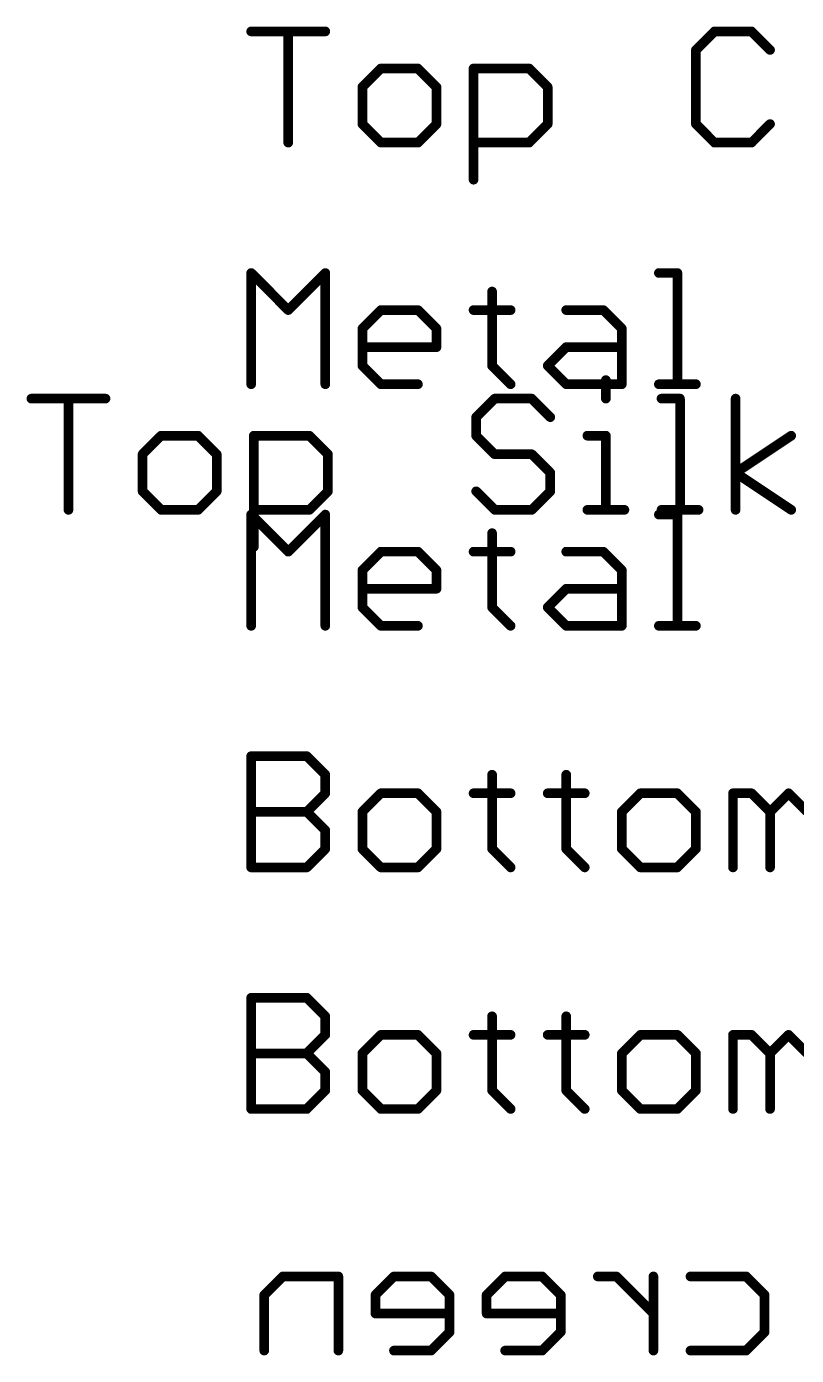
# Model space of a CAD drawing. Extents: x -1.41 to 8.41, y -3.01 to 3.01.
# Drawn here: x 0.509 to 0.828, y -0.8 to -0.25 of the extents above; entities that cross this region are included whole.
import ezdxf

# ---------------------------------------------------------------- set-up
doc = ezdxf.new("R2010")
doc.units = 0
for name, color, linetype in [('1', 12, 'CONTINUOUS'), ('15', 6, 'CONTINUOUS'), ('16', 5, 'CONTINUOUS'), ('2', 4, 'CONTINUOUS'), ('25', 53, 'CONTINUOUS'), ('26', 53, 'CONTINUOUS'), ('30', 253, 'CONTINUOUS')]:
    doc.layers.add(name, color=color, linetype=linetype)

msp = doc.modelspace()

# ---------------------------------------------------------------- linework, layer by layer
at = {"layer": '1', "const_width": 0.004}
for points in [[(0.602, -0.251961), (0.632693, -0.251961)], [(0.617346, -0.298), (0.617346, -0.251961)], [(0.79383, -0.251961), (0.786157, -0.259634)], [(0.809177, -0.251961), (0.79383, -0.251961)], [(0.81685, -0.259634), (0.809177, -0.251961)], [(0.786157, -0.259634), (0.786157, -0.290327)], [(0.655712, -0.267307), (0.648039, -0.27498)], [(0.671059, -0.267307), (0.655712, -0.267307)], [(0.678732, -0.27498), (0.671059, -0.267307)], [(0.694078, -0.313346), (0.694078, -0.267307)], [(0.694078, -0.267307), (0.717098, -0.267307)], [(0.717098, -0.267307), (0.724771, -0.27498)], [(0.648039, -0.27498), (0.648039, -0.290327)], [(0.678732, -0.290327), (0.678732, -0.27498)], [(0.724771, -0.27498), (0.724771, -0.290327)], [(0.648039, -0.290327), (0.655712, -0.298)], [(0.671059, -0.298), (0.678732, -0.290327)], [(0.724771, -0.290327), (0.717098, -0.298)], [(0.786157, -0.290327), (0.79383, -0.298)], [(0.809177, -0.298), (0.81685, -0.290327)], [(0.655712, -0.298), (0.671059, -0.298)], [(0.717098, -0.298), (0.694078, -0.298)], [(0.79383, -0.298), (0.809177, -0.298)]]:
    msp.add_lwpolyline(points, dxfattribs=at)
at = {"layer": '1', "const_width": 0.002}
for points in [[(0.602, -0.250961, 1), (0.602, -0.252961)], [(0.618346, -0.251961, 1), (0.616346, -0.251961)], [(0.632693, -0.252961, 1), (0.632693, -0.250961)], [(0.79383, -0.250961, 1), (0.79383, -0.252961)], [(0.794537, -0.252668, 1), (0.793123, -0.251254)], [(0.809884, -0.251254, 1), (0.808469, -0.252668)], [(0.809177, -0.252961, 1), (0.809177, -0.250961)], [(0.787157, -0.259634, 1), (0.785157, -0.259634)], [(0.78545, -0.258927, 1), (0.786864, -0.260341)], [(0.816143, -0.260341, 1), (0.817557, -0.258927)], [(0.655712, -0.266307, 1), (0.655712, -0.268307)], [(0.656419, -0.268014, 1), (0.655005, -0.2666)], [(0.671766, -0.2666, 1), (0.670352, -0.268014)], [(0.671059, -0.268307, 1), (0.671059, -0.266307)], [(0.695078, -0.267307, 1), (0.693078, -0.267307)], [(0.694078, -0.266307, 1), (0.694078, -0.268307)], [(0.717805, -0.2666, 1), (0.716391, -0.268014)], [(0.717098, -0.268307, 1), (0.717098, -0.266307)], [(0.649039, -0.27498, 1), (0.647039, -0.27498)], [(0.647332, -0.274273, 1), (0.648746, -0.275688)], [(0.679732, -0.27498, 1), (0.677732, -0.27498)], [(0.678025, -0.275688, 1), (0.679439, -0.274273)], [(0.725771, -0.27498, 1), (0.723771, -0.27498)], [(0.724064, -0.275688, 1), (0.725478, -0.274273)], [(0.648746, -0.28962, 1), (0.647332, -0.291034)], [(0.647039, -0.290327, 1), (0.649039, -0.290327)], [(0.677732, -0.290327, 1), (0.679732, -0.290327)], [(0.679439, -0.291034, 1), (0.678025, -0.28962)], [(0.723771, -0.290327, 1), (0.725771, -0.290327)], [(0.725478, -0.291034, 1), (0.724064, -0.28962)], [(0.786864, -0.28962, 1), (0.78545, -0.291034)], [(0.785157, -0.290327, 1), (0.787157, -0.290327)], [(0.817557, -0.291034, 1), (0.816143, -0.28962)], [(0.616346, -0.298, 1), (0.618346, -0.298)], [(0.655712, -0.297, 1), (0.655712, -0.299)], [(0.655005, -0.298707, 1), (0.656419, -0.297293)], [(0.670352, -0.297293, 1), (0.671766, -0.298707)], [(0.671059, -0.299, 1), (0.671059, -0.297)], [(0.694078, -0.297, 1), (0.694078, -0.299)], [(0.716391, -0.297293, 1), (0.717805, -0.298707)], [(0.717098, -0.299, 1), (0.717098, -0.297)], [(0.79383, -0.297, 1), (0.79383, -0.299)], [(0.793123, -0.298707, 1), (0.794537, -0.297293)], [(0.808469, -0.297293, 1), (0.809884, -0.298707)], [(0.809177, -0.299, 1), (0.809177, -0.297)], [(0.693078, -0.313346, 1), (0.695078, -0.313346)]]:
    msp.add_lwpolyline(points, format="xyb", dxfattribs=at)
at = {"layer": '15', "const_width": 0.004}
for points in [[(0.602, -0.498), (0.602, -0.451961)], [(0.602, -0.451961), (0.617346, -0.467307)], [(0.617346, -0.467307), (0.632693, -0.451961)], [(0.632693, -0.451961), (0.632693, -0.498)], [(0.770811, -0.451961), (0.778484, -0.451961)], [(0.778484, -0.451961), (0.778484, -0.498)], [(0.701752, -0.459634), (0.701752, -0.490327)], [(0.648039, -0.47498), (0.655712, -0.467307)], [(0.655712, -0.467307), (0.671059, -0.467307)], [(0.671059, -0.467307), (0.678732, -0.47498)], [(0.694078, -0.467307), (0.709425, -0.467307)], [(0.732444, -0.467307), (0.747791, -0.467307)], [(0.747791, -0.467307), (0.755464, -0.47498)], [(0.648039, -0.490327), (0.648039, -0.47498)], [(0.678732, -0.47498), (0.678732, -0.482654)], [(0.755464, -0.47498), (0.755464, -0.498)], [(0.678732, -0.482654), (0.648039, -0.482654)], [(0.724771, -0.490327), (0.732444, -0.482654)], [(0.732444, -0.482654), (0.755464, -0.482654)], [(0.655712, -0.498), (0.648039, -0.490327)], [(0.701752, -0.490327), (0.709425, -0.498)], [(0.732444, -0.498), (0.724771, -0.490327)], [(0.671059, -0.498), (0.655712, -0.498)], [(0.755464, -0.498), (0.732444, -0.498)], [(0.770811, -0.498), (0.786157, -0.498)]]:
    msp.add_lwpolyline(points, dxfattribs=at)
at = {"layer": '15', "const_width": 0.002}
for points in [[(0.603, -0.451961, 1), (0.601, -0.451961)], [(0.602707, -0.451254, 1), (0.601293, -0.452668)], [(0.633693, -0.451961, 1), (0.631693, -0.451961)], [(0.6334, -0.452668, 1), (0.631986, -0.451254)], [(0.770811, -0.450961, 1), (0.770811, -0.452961)], [(0.779484, -0.451961, 1), (0.777484, -0.451961)], [(0.778484, -0.452961, 1), (0.778484, -0.450961)], [(0.702752, -0.459634, 1), (0.700752, -0.459634)], [(0.616639, -0.4666, 1), (0.618053, -0.468014)], [(0.616639, -0.468014, 1), (0.618053, -0.4666)], [(0.655712, -0.466307, 1), (0.655712, -0.468307)], [(0.656419, -0.468014, 1), (0.655005, -0.4666)], [(0.671766, -0.4666, 1), (0.670352, -0.468014)], [(0.671059, -0.468307, 1), (0.671059, -0.466307)], [(0.694078, -0.466307, 1), (0.694078, -0.468307)], [(0.709425, -0.468307, 1), (0.709425, -0.466307)], [(0.732444, -0.466307, 1), (0.732444, -0.468307)], [(0.748498, -0.4666, 1), (0.747084, -0.468014)], [(0.747791, -0.468307, 1), (0.747791, -0.466307)], [(0.649039, -0.47498, 1), (0.647039, -0.47498)], [(0.679732, -0.47498, 1), (0.677732, -0.47498)], [(0.756464, -0.47498, 1), (0.754464, -0.47498)], [(0.647332, -0.474273, 1), (0.648746, -0.475688)], [(0.678025, -0.475688, 1), (0.679439, -0.474273)], [(0.754757, -0.475688, 1), (0.756171, -0.474273)], [(0.648039, -0.481654, 1), (0.648039, -0.483654)], [(0.677732, -0.482654, 1), (0.679732, -0.482654)], [(0.678732, -0.483654, 1), (0.678732, -0.481654)], [(0.732444, -0.481654, 1), (0.732444, -0.483654)], [(0.733152, -0.483361, 1), (0.731737, -0.481947)], [(0.755464, -0.483654, 1), (0.755464, -0.481654)], [(0.648746, -0.48962, 1), (0.647332, -0.491034)], [(0.647039, -0.490327, 1), (0.649039, -0.490327)], [(0.702459, -0.48962, 1), (0.701044, -0.491034)], [(0.700752, -0.490327, 1), (0.702752, -0.490327)], [(0.725478, -0.48962, 1), (0.724064, -0.491034)], [(0.724064, -0.48962, 1), (0.725478, -0.491034)], [(0.601, -0.498, 1), (0.603, -0.498)], [(0.631693, -0.498, 1), (0.633693, -0.498)], [(0.655712, -0.497, 1), (0.655712, -0.499)], [(0.655005, -0.498707, 1), (0.656419, -0.497293)], [(0.671059, -0.499, 1), (0.671059, -0.497)], [(0.708718, -0.498707, 1), (0.710132, -0.497293)], [(0.732444, -0.497, 1), (0.732444, -0.499)], [(0.731737, -0.498707, 1), (0.733151, -0.497293)], [(0.754464, -0.498, 1), (0.756464, -0.498)], [(0.755464, -0.499, 1), (0.755464, -0.497)], [(0.770811, -0.497, 1), (0.770811, -0.499)], [(0.777484, -0.498, 1), (0.779484, -0.498)], [(0.786157, -0.499, 1), (0.786157, -0.497)]]:
    msp.add_lwpolyline(points, format="xyb", dxfattribs=at)
at = {"layer": '16', "const_width": 0.004}
for points in [[(0.602, -0.598), (0.602, -0.551961)], [(0.602, -0.551961), (0.62502, -0.551961)], [(0.62502, -0.551961), (0.632693, -0.559634)], [(0.632693, -0.559634), (0.632693, -0.567307)], [(0.701752, -0.559634), (0.701752, -0.590327)], [(0.732444, -0.559634), (0.732444, -0.590327)], [(0.632693, -0.567307), (0.62502, -0.57498)], [(0.655712, -0.567307), (0.648039, -0.57498)], [(0.671059, -0.567307), (0.655712, -0.567307)], [(0.678732, -0.57498), (0.671059, -0.567307)], [(0.694078, -0.567307), (0.709425, -0.567307)], [(0.724771, -0.567307), (0.740118, -0.567307)], [(0.763137, -0.567307), (0.755464, -0.57498)], [(0.778484, -0.567307), (0.763137, -0.567307)], [(0.786157, -0.57498), (0.778484, -0.567307)], [(0.801503, -0.598), (0.801503, -0.567307)], [(0.801503, -0.567307), (0.809176, -0.567307)], [(0.809176, -0.567307), (0.81685, -0.57498)], [(0.81685, -0.57498), (0.824523, -0.567307)], [(0.824523, -0.567307), (0.832196, -0.57498)], [(0.602, -0.57498), (0.62502, -0.57498)], [(0.62502, -0.57498), (0.632693, -0.582654)], [(0.648039, -0.57498), (0.648039, -0.590327)], [(0.678732, -0.590327), (0.678732, -0.57498)], [(0.755464, -0.57498), (0.755464, -0.590327)], [(0.786157, -0.590327), (0.786157, -0.57498)], [(0.81685, -0.57498), (0.81685, -0.598)], [(0.632693, -0.582654), (0.632693, -0.590327)], [(0.632693, -0.590327), (0.62502, -0.598)], [(0.648039, -0.590327), (0.655712, -0.598)], [(0.671059, -0.598), (0.678732, -0.590327)], [(0.701752, -0.590327), (0.709425, -0.598)], [(0.732444, -0.590327), (0.740118, -0.598)], [(0.755464, -0.590327), (0.763137, -0.598)], [(0.778484, -0.598), (0.786157, -0.590327)], [(0.62502, -0.598), (0.602, -0.598)], [(0.655712, -0.598), (0.671059, -0.598)], [(0.763137, -0.598), (0.778484, -0.598)]]:
    msp.add_lwpolyline(points, dxfattribs=at)
at = {"layer": '16', "const_width": 0.002}
for points in [[(0.603, -0.551961, 1), (0.601, -0.551961)], [(0.602, -0.550961, 1), (0.602, -0.552961)], [(0.625727, -0.551254, 1), (0.624312, -0.552668)], [(0.62502, -0.552961, 1), (0.62502, -0.550961)], [(0.633693, -0.559634, 1), (0.631693, -0.559634)], [(0.631986, -0.560341, 1), (0.6334, -0.558927)], [(0.702752, -0.559634, 1), (0.700752, -0.559634)], [(0.733444, -0.559634, 1), (0.731444, -0.559634)], [(0.631693, -0.567307, 1), (0.633693, -0.567307)], [(0.6334, -0.568014, 1), (0.631986, -0.5666)], [(0.655712, -0.566307, 1), (0.655712, -0.568307)], [(0.656419, -0.568014, 1), (0.655005, -0.5666)], [(0.671766, -0.5666, 1), (0.670352, -0.568014)], [(0.671059, -0.568307, 1), (0.671059, -0.566307)], [(0.694078, -0.566307, 1), (0.694078, -0.568307)], [(0.709425, -0.568307, 1), (0.709425, -0.566307)], [(0.724771, -0.566307, 1), (0.724771, -0.568307)], [(0.740118, -0.568307, 1), (0.740118, -0.566307)], [(0.763137, -0.566307, 1), (0.763137, -0.568307)], [(0.763844, -0.568014, 1), (0.76243, -0.5666)], [(0.779191, -0.5666, 1), (0.777777, -0.568014)], [(0.778484, -0.568307, 1), (0.778484, -0.566307)], [(0.802503, -0.567307, 1), (0.800503, -0.567307)], [(0.801503, -0.566307, 1), (0.801503, -0.568307)], [(0.809884, -0.5666, 1), (0.808469, -0.568014)], [(0.809176, -0.568307, 1), (0.809176, -0.566307)], [(0.82523, -0.5666, 1), (0.823816, -0.568014)], [(0.82523, -0.568014, 1), (0.823816, -0.5666)], [(0.602, -0.57398, 1), (0.602, -0.57598)], [(0.625727, -0.574273, 1), (0.624312, -0.575688)], [(0.624312, -0.574273, 1), (0.625727, -0.575688)], [(0.62502, -0.57598, 1), (0.62502, -0.57398)], [(0.649039, -0.57498, 1), (0.647039, -0.57498)], [(0.647332, -0.574273, 1), (0.648746, -0.575688)], [(0.679732, -0.57498, 1), (0.677732, -0.57498)], [(0.678025, -0.575688, 1), (0.679439, -0.574273)], [(0.756464, -0.57498, 1), (0.754464, -0.57498)], [(0.754757, -0.574273, 1), (0.756171, -0.575688)], [(0.787157, -0.57498, 1), (0.785157, -0.57498)], [(0.78545, -0.575688, 1), (0.786864, -0.574273)], [(0.81785, -0.57498, 1), (0.81585, -0.57498)], [(0.816143, -0.574273, 1), (0.817557, -0.575688)], [(0.816143, -0.575688, 1), (0.817557, -0.574273)], [(0.633693, -0.582654, 1), (0.631693, -0.582654)], [(0.631986, -0.583361, 1), (0.6334, -0.581947)], [(0.6334, -0.591034, 1), (0.631986, -0.58962)], [(0.648746, -0.58962, 1), (0.647332, -0.591034)], [(0.679439, -0.591034, 1), (0.678025, -0.58962)], [(0.702459, -0.58962, 1), (0.701044, -0.591034)], [(0.733151, -0.58962, 1), (0.731737, -0.591034)], [(0.756171, -0.58962, 1), (0.754757, -0.591034)], [(0.786864, -0.591034, 1), (0.78545, -0.58962)], [(0.631693, -0.590327, 1), (0.633693, -0.590327)], [(0.647039, -0.590327, 1), (0.649039, -0.590327)], [(0.677732, -0.590327, 1), (0.679732, -0.590327)], [(0.700752, -0.590327, 1), (0.702752, -0.590327)], [(0.731444, -0.590327, 1), (0.733444, -0.590327)], [(0.754464, -0.590327, 1), (0.756464, -0.590327)], [(0.785157, -0.590327, 1), (0.787157, -0.590327)], [(0.602, -0.597, 1), (0.602, -0.599)], [(0.601, -0.598, 1), (0.603, -0.598)], [(0.624312, -0.597293, 1), (0.625727, -0.598707)], [(0.62502, -0.599, 1), (0.62502, -0.597)], [(0.655712, -0.597, 1), (0.655712, -0.599)], [(0.655005, -0.598707, 1), (0.656419, -0.597293)], [(0.670352, -0.597293, 1), (0.671766, -0.598707)], [(0.671059, -0.599, 1), (0.671059, -0.597)], [(0.708718, -0.598707, 1), (0.710132, -0.597293)], [(0.739411, -0.598707, 1), (0.740825, -0.597293)], [(0.763137, -0.597, 1), (0.763137, -0.599)], [(0.76243, -0.598707, 1), (0.763844, -0.597293)], [(0.777777, -0.597293, 1), (0.779191, -0.598707)], [(0.778484, -0.599, 1), (0.778484, -0.597)], [(0.800503, -0.598, 1), (0.802503, -0.598)], [(0.81585, -0.598, 1), (0.81785, -0.598)]]:
    msp.add_lwpolyline(points, format="xyb", dxfattribs=at)
at = {"layer": '2', "const_width": 0.004}
for points in [[(0.602, -0.398), (0.602, -0.351961)], [(0.602, -0.351961), (0.617346, -0.367307)], [(0.617346, -0.367307), (0.632693, -0.351961)], [(0.632693, -0.351961), (0.632693, -0.398)], [(0.770811, -0.351961), (0.778484, -0.351961)], [(0.778484, -0.351961), (0.778484, -0.398)], [(0.701752, -0.359634), (0.701752, -0.390327)], [(0.648039, -0.37498), (0.655712, -0.367307)], [(0.655712, -0.367307), (0.671059, -0.367307)], [(0.671059, -0.367307), (0.678732, -0.37498)], [(0.694078, -0.367307), (0.709425, -0.367307)], [(0.732444, -0.367307), (0.747791, -0.367307)], [(0.747791, -0.367307), (0.755464, -0.37498)], [(0.648039, -0.390327), (0.648039, -0.37498)], [(0.678732, -0.37498), (0.678732, -0.382654)], [(0.755464, -0.37498), (0.755464, -0.398)], [(0.678732, -0.382654), (0.648039, -0.382654)], [(0.724771, -0.390327), (0.732444, -0.382654)], [(0.732444, -0.382654), (0.755464, -0.382654)], [(0.655712, -0.398), (0.648039, -0.390327)], [(0.701752, -0.390327), (0.709425, -0.398)], [(0.732444, -0.398), (0.724771, -0.390327)], [(0.671059, -0.398), (0.655712, -0.398)], [(0.755464, -0.398), (0.732444, -0.398)], [(0.770811, -0.398), (0.786157, -0.398)]]:
    msp.add_lwpolyline(points, dxfattribs=at)
at = {"layer": '2', "const_width": 0.002}
for points in [[(0.603, -0.351961, 1), (0.601, -0.351961)], [(0.602707, -0.351254, 1), (0.601293, -0.352668)], [(0.633693, -0.351961, 1), (0.631693, -0.351961)], [(0.6334, -0.352668, 1), (0.631986, -0.351254)], [(0.770811, -0.350961, 1), (0.770811, -0.352961)], [(0.779484, -0.351961, 1), (0.777484, -0.351961)], [(0.778484, -0.352961, 1), (0.778484, -0.350961)], [(0.702752, -0.359634, 1), (0.700752, -0.359634)], [(0.616639, -0.3666, 1), (0.618053, -0.368014)], [(0.616639, -0.368014, 1), (0.618053, -0.3666)], [(0.655712, -0.366307, 1), (0.655712, -0.368307)], [(0.656419, -0.368014, 1), (0.655005, -0.3666)], [(0.671766, -0.3666, 1), (0.670352, -0.368014)], [(0.671059, -0.368307, 1), (0.671059, -0.366307)], [(0.694078, -0.366307, 1), (0.694078, -0.368307)], [(0.709425, -0.368307, 1), (0.709425, -0.366307)], [(0.732444, -0.366307, 1), (0.732444, -0.368307)], [(0.748498, -0.3666, 1), (0.747084, -0.368014)], [(0.747791, -0.368307, 1), (0.747791, -0.366307)], [(0.649039, -0.37498, 1), (0.647039, -0.37498)], [(0.647332, -0.374273, 1), (0.648746, -0.375688)], [(0.679732, -0.37498, 1), (0.677732, -0.37498)], [(0.678025, -0.375688, 1), (0.679439, -0.374273)], [(0.756464, -0.37498, 1), (0.754464, -0.37498)], [(0.754757, -0.375688, 1), (0.756171, -0.374273)], [(0.648039, -0.381654, 1), (0.648039, -0.383654)], [(0.677732, -0.382654, 1), (0.679732, -0.382654)], [(0.678732, -0.383654, 1), (0.678732, -0.381654)], [(0.732444, -0.381654, 1), (0.732444, -0.383654)], [(0.733152, -0.383361, 1), (0.731737, -0.381947)], [(0.755464, -0.383654, 1), (0.755464, -0.381654)], [(0.648746, -0.38962, 1), (0.647332, -0.391034)], [(0.647039, -0.390327, 1), (0.649039, -0.390327)], [(0.702459, -0.38962, 1), (0.701044, -0.391034)], [(0.700752, -0.390327, 1), (0.702752, -0.390327)], [(0.725478, -0.38962, 1), (0.724064, -0.391034)], [(0.724064, -0.38962, 1), (0.725478, -0.391034)], [(0.655712, -0.397, 1), (0.655712, -0.399)], [(0.671059, -0.399, 1), (0.671059, -0.397)], [(0.732444, -0.397, 1), (0.732444, -0.399)], [(0.755464, -0.399, 1), (0.755464, -0.397)], [(0.770811, -0.397, 1), (0.770811, -0.399)], [(0.786157, -0.399, 1), (0.786157, -0.397)], [(0.601, -0.398, 1), (0.603, -0.398)], [(0.631693, -0.398, 1), (0.633693, -0.398)], [(0.655005, -0.398707, 1), (0.656419, -0.397293)], [(0.708718, -0.398707, 1), (0.710132, -0.397293)], [(0.731737, -0.398707, 1), (0.733151, -0.397293)], [(0.754464, -0.398, 1), (0.756464, -0.398)], [(0.777484, -0.398, 1), (0.779484, -0.398)]]:
    msp.add_lwpolyline(points, format="xyb", dxfattribs=at)
at = {"layer": '25', "const_width": 0.004}
for points in [[(0.748869, -0.396288), (0.748869, -0.403961)], [(0.511, -0.403961), (0.541693, -0.403961)], [(0.526346, -0.45), (0.526346, -0.403961)], [(0.70283, -0.403961), (0.695157, -0.411634)], [(0.718177, -0.403961), (0.70283, -0.403961)], [(0.72585, -0.411634), (0.718177, -0.403961)], [(0.771889, -0.403961), (0.779562, -0.403961)], [(0.779562, -0.403961), (0.779562, -0.45)], [(0.802582, -0.45), (0.802582, -0.403961)], [(0.695157, -0.411634), (0.695157, -0.419307)], [(0.564712, -0.419307), (0.557039, -0.42698)], [(0.580059, -0.419307), (0.564712, -0.419307)], [(0.587732, -0.42698), (0.580059, -0.419307)], [(0.603078, -0.465346), (0.603078, -0.419307)], [(0.603078, -0.419307), (0.626098, -0.419307)], [(0.626098, -0.419307), (0.633771, -0.42698)], [(0.695157, -0.419307), (0.70283, -0.42698)], [(0.741196, -0.419307), (0.748869, -0.419307)], [(0.748869, -0.419307), (0.748869, -0.45)], [(0.802582, -0.434654), (0.825601, -0.419307)], [(0.557039, -0.42698), (0.557039, -0.442327)], [(0.587732, -0.442327), (0.587732, -0.42698)], [(0.633771, -0.42698), (0.633771, -0.442327)], [(0.70283, -0.42698), (0.718177, -0.42698)], [(0.718177, -0.42698), (0.72585, -0.434654)], [(0.72585, -0.434654), (0.72585, -0.442327)], [(0.825601, -0.45), (0.802582, -0.434654)], [(0.557039, -0.442327), (0.564712, -0.45)], [(0.580059, -0.45), (0.587732, -0.442327)], [(0.633771, -0.442327), (0.626098, -0.45)], [(0.70283, -0.45), (0.695157, -0.442327)], [(0.72585, -0.442327), (0.718177, -0.45)], [(0.564712, -0.45), (0.580059, -0.45)], [(0.626098, -0.45), (0.603078, -0.45)], [(0.718177, -0.45), (0.70283, -0.45)], [(0.741196, -0.45), (0.756543, -0.45)], [(0.771889, -0.45), (0.787235, -0.45)]]:
    msp.add_lwpolyline(points, dxfattribs=at)
at = {"layer": '25', "const_width": 0.002}
for points in [[(0.749869, -0.396288, 1), (0.747869, -0.396288)], [(0.511, -0.402961, 1), (0.511, -0.404961)], [(0.527346, -0.403961, 1), (0.525346, -0.403961)], [(0.541693, -0.404961, 1), (0.541693, -0.402961)], [(0.70283, -0.402961, 1), (0.70283, -0.404961)], [(0.703537, -0.404668, 1), (0.702123, -0.403254)], [(0.718884, -0.403254, 1), (0.717469, -0.404668)], [(0.718177, -0.404961, 1), (0.718177, -0.402961)], [(0.747869, -0.403961, 1), (0.749869, -0.403961)], [(0.771889, -0.402961, 1), (0.771889, -0.404961)], [(0.780562, -0.403961, 1), (0.778562, -0.403961)], [(0.779562, -0.404961, 1), (0.779562, -0.402961)], [(0.803582, -0.403961, 1), (0.801582, -0.403961)], [(0.696157, -0.411634, 1), (0.694157, -0.411634)], [(0.69445, -0.410927, 1), (0.695864, -0.412341)], [(0.725143, -0.412341, 1), (0.726557, -0.410927)], [(0.564712, -0.418307, 1), (0.564712, -0.420307)], [(0.565419, -0.420014, 1), (0.564005, -0.4186)], [(0.580766, -0.4186, 1), (0.579352, -0.420014)], [(0.580059, -0.420307, 1), (0.580059, -0.418307)], [(0.604078, -0.419307, 1), (0.602078, -0.419307)], [(0.603078, -0.418307, 1), (0.603078, -0.420307)], [(0.626805, -0.4186, 1), (0.625391, -0.420014)], [(0.626098, -0.420307, 1), (0.626098, -0.418307)], [(0.695864, -0.4186, 1), (0.69445, -0.420014)], [(0.741196, -0.418307, 1), (0.741196, -0.420307)], [(0.749869, -0.419307, 1), (0.747869, -0.419307)], [(0.748869, -0.420307, 1), (0.748869, -0.418307)], [(0.826156, -0.420139, 1), (0.825047, -0.418475)], [(0.694157, -0.419307, 1), (0.696157, -0.419307)], [(0.558039, -0.42698, 1), (0.556039, -0.42698)], [(0.556332, -0.426273, 1), (0.557746, -0.427688)], [(0.588732, -0.42698, 1), (0.586732, -0.42698)], [(0.587025, -0.427688, 1), (0.588439, -0.426273)], [(0.634771, -0.42698, 1), (0.632771, -0.42698)], [(0.633064, -0.427688, 1), (0.634478, -0.426273)], [(0.70283, -0.42598, 1), (0.70283, -0.42798)], [(0.702123, -0.427688, 1), (0.703537, -0.426273)], [(0.718884, -0.426273, 1), (0.717469, -0.427688)], [(0.718177, -0.42798, 1), (0.718177, -0.42598)], [(0.72685, -0.434654, 1), (0.72485, -0.434654)], [(0.725143, -0.435361, 1), (0.726557, -0.433947)], [(0.803137, -0.433822, 1), (0.802027, -0.435486)], [(0.802027, -0.433822, 1), (0.803137, -0.435486)], [(0.557746, -0.44162, 1), (0.556332, -0.443034)], [(0.556039, -0.442327, 1), (0.558039, -0.442327)], [(0.586732, -0.442327, 1), (0.588732, -0.442327)], [(0.588439, -0.443034, 1), (0.587025, -0.44162)], [(0.632771, -0.442327, 1), (0.634771, -0.442327)], [(0.634478, -0.443034, 1), (0.633064, -0.44162)], [(0.695864, -0.44162, 1), (0.69445, -0.443034)], [(0.72485, -0.442327, 1), (0.72685, -0.442327)], [(0.726557, -0.443034, 1), (0.725143, -0.44162)], [(0.525346, -0.45, 1), (0.527346, -0.45)], [(0.564712, -0.449, 1), (0.564712, -0.451)], [(0.564005, -0.450707, 1), (0.565419, -0.449293)], [(0.579352, -0.449293, 1), (0.580766, -0.450707)], [(0.580059, -0.451, 1), (0.580059, -0.449)], [(0.603078, -0.449, 1), (0.603078, -0.451)], [(0.625391, -0.449293, 1), (0.626805, -0.450707)], [(0.626098, -0.451, 1), (0.626098, -0.449)], [(0.70283, -0.449, 1), (0.70283, -0.451)], [(0.702123, -0.450707, 1), (0.703537, -0.449293)], [(0.717469, -0.449293, 1), (0.718884, -0.450707)], [(0.718177, -0.451, 1), (0.718177, -0.449)], [(0.741196, -0.449, 1), (0.741196, -0.451)], [(0.747869, -0.45, 1), (0.749869, -0.45)], [(0.756543, -0.451, 1), (0.756543, -0.449)], [(0.771889, -0.449, 1), (0.771889, -0.451)], [(0.778562, -0.45, 1), (0.780562, -0.45)], [(0.787235, -0.451, 1), (0.787235, -0.449)], [(0.801582, -0.45, 1), (0.803582, -0.45)], [(0.825047, -0.450832, 1), (0.826156, -0.449168)], [(0.602078, -0.465346, 1), (0.604078, -0.465346)]]:
    msp.add_lwpolyline(points, format="xyb", dxfattribs=at)
at = {"layer": '26', "const_width": 0.004}
for points in [[(0.615085, -0.767307), (0.607412, -0.77498)], [(0.638104, -0.767307), (0.615085, -0.767307)], [(0.638104, -0.798), (0.638104, -0.767307)], [(0.661124, -0.767307), (0.653451, -0.77498)], [(0.67647, -0.767307), (0.661124, -0.767307)], [(0.684144, -0.77498), (0.67647, -0.767307)], [(0.707163, -0.767307), (0.69949, -0.77498)], [(0.72251, -0.767307), (0.707163, -0.767307)], [(0.730183, -0.77498), (0.72251, -0.767307)], [(0.753203, -0.767307), (0.745529, -0.767307)], [(0.768549, -0.782654), (0.753203, -0.767307)], [(0.768549, -0.798), (0.768549, -0.767307)], [(0.783895, -0.767307), (0.806915, -0.767307)], [(0.806915, -0.767307), (0.814588, -0.77498)], [(0.607412, -0.77498), (0.607412, -0.798)], [(0.653451, -0.77498), (0.653451, -0.782654)], [(0.684144, -0.790327), (0.684144, -0.77498)], [(0.69949, -0.77498), (0.69949, -0.782654)], [(0.730183, -0.790327), (0.730183, -0.77498)], [(0.814588, -0.77498), (0.814588, -0.790327)], [(0.653451, -0.782654), (0.684144, -0.782654)], [(0.69949, -0.782654), (0.730183, -0.782654)], [(0.67647, -0.798), (0.684144, -0.790327)], [(0.72251, -0.798), (0.730183, -0.790327)], [(0.814588, -0.790327), (0.806915, -0.798)], [(0.661124, -0.798), (0.67647, -0.798)], [(0.707163, -0.798), (0.72251, -0.798)], [(0.806915, -0.798), (0.783895, -0.798)]]:
    msp.add_lwpolyline(points, dxfattribs=at)
at = {"layer": '26', "const_width": 0.002}
for points in [[(0.615085, -0.766307, 1), (0.615085, -0.768307)], [(0.615792, -0.768014, 1), (0.614378, -0.7666)], [(0.639104, -0.767307, 1), (0.637104, -0.767307)], [(0.638104, -0.768307, 1), (0.638104, -0.766307)], [(0.661124, -0.766307, 1), (0.661124, -0.768307)], [(0.661831, -0.768014, 1), (0.660417, -0.7666)], [(0.677178, -0.7666, 1), (0.675763, -0.768014)], [(0.67647, -0.768307, 1), (0.67647, -0.766307)], [(0.707163, -0.766307, 1), (0.707163, -0.768307)], [(0.70787, -0.768014, 1), (0.706456, -0.7666)], [(0.723217, -0.7666, 1), (0.721803, -0.768014)], [(0.72251, -0.768307, 1), (0.72251, -0.766307)], [(0.745529, -0.766307, 1), (0.745529, -0.768307)], [(0.75391, -0.7666, 1), (0.752495, -0.768014)], [(0.753203, -0.768307, 1), (0.753203, -0.766307)], [(0.769549, -0.767307, 1), (0.767549, -0.767307)], [(0.783895, -0.766307, 1), (0.783895, -0.768307)], [(0.807622, -0.7666, 1), (0.806208, -0.768014)], [(0.806915, -0.768307, 1), (0.806915, -0.766307)], [(0.606704, -0.774273, 1), (0.608119, -0.775688)], [(0.608412, -0.77498, 1), (0.606412, -0.77498)], [(0.654451, -0.77498, 1), (0.652451, -0.77498)], [(0.652744, -0.774273, 1), (0.654158, -0.775688)], [(0.685144, -0.77498, 1), (0.683144, -0.77498)], [(0.683436, -0.775688, 1), (0.684851, -0.774273)], [(0.70049, -0.77498, 1), (0.69849, -0.77498)], [(0.698783, -0.774273, 1), (0.700197, -0.775688)], [(0.731183, -0.77498, 1), (0.729183, -0.77498)], [(0.729476, -0.775688, 1), (0.73089, -0.774273)], [(0.815588, -0.77498, 1), (0.813588, -0.77498)], [(0.813881, -0.775688, 1), (0.815295, -0.774273)], [(0.653451, -0.781654, 1), (0.653451, -0.783654)], [(0.684144, -0.783654, 1), (0.684144, -0.781654)], [(0.69949, -0.781654, 1), (0.69949, -0.783654)], [(0.730183, -0.783654, 1), (0.730183, -0.781654)], [(0.767842, -0.783361, 1), (0.769256, -0.781947)], [(0.652451, -0.782654, 1), (0.654451, -0.782654)], [(0.69849, -0.782654, 1), (0.70049, -0.782654)], [(0.683144, -0.790327, 1), (0.685144, -0.790327)], [(0.684851, -0.791034, 1), (0.683436, -0.78962)], [(0.729183, -0.790327, 1), (0.731183, -0.790327)], [(0.73089, -0.791034, 1), (0.729476, -0.78962)], [(0.813588, -0.790327, 1), (0.815588, -0.790327)], [(0.815295, -0.791034, 1), (0.813881, -0.78962)], [(0.606412, -0.798, 1), (0.608412, -0.798)], [(0.637104, -0.798, 1), (0.639104, -0.798)], [(0.661124, -0.797, 1), (0.661124, -0.799)], [(0.675763, -0.797293, 1), (0.677178, -0.798707)], [(0.67647, -0.799, 1), (0.67647, -0.797)], [(0.707163, -0.797, 1), (0.707163, -0.799)], [(0.721803, -0.797293, 1), (0.723217, -0.798707)], [(0.72251, -0.799, 1), (0.72251, -0.797)], [(0.767549, -0.798, 1), (0.769549, -0.798)], [(0.783895, -0.797, 1), (0.783895, -0.799)], [(0.806208, -0.797293, 1), (0.807622, -0.798707)], [(0.806915, -0.799, 1), (0.806915, -0.797)]]:
    msp.add_lwpolyline(points, format="xyb", dxfattribs=at)
at = {"layer": '30', "const_width": 0.004}
for points in [[(0.602, -0.698), (0.602, -0.651961)], [(0.602, -0.651961), (0.62502, -0.651961)], [(0.62502, -0.651961), (0.632693, -0.659634)], [(0.632693, -0.659634), (0.632693, -0.667307)], [(0.701752, -0.659634), (0.701752, -0.690327)], [(0.732444, -0.659634), (0.732444, -0.690327)], [(0.632693, -0.667307), (0.62502, -0.67498)], [(0.655712, -0.667307), (0.648039, -0.67498)], [(0.671059, -0.667307), (0.655712, -0.667307)], [(0.678732, -0.67498), (0.671059, -0.667307)], [(0.694078, -0.667307), (0.709425, -0.667307)], [(0.724771, -0.667307), (0.740118, -0.667307)], [(0.763137, -0.667307), (0.755464, -0.67498)], [(0.778484, -0.667307), (0.763137, -0.667307)], [(0.786157, -0.67498), (0.778484, -0.667307)], [(0.801503, -0.698), (0.801503, -0.667307)], [(0.801503, -0.667307), (0.809176, -0.667307)], [(0.809176, -0.667307), (0.81685, -0.67498)], [(0.81685, -0.67498), (0.824523, -0.667307)], [(0.824523, -0.667307), (0.832196, -0.67498)], [(0.602, -0.67498), (0.62502, -0.67498)], [(0.62502, -0.67498), (0.632693, -0.682654)], [(0.648039, -0.67498), (0.648039, -0.690327)], [(0.678732, -0.690327), (0.678732, -0.67498)], [(0.755464, -0.67498), (0.755464, -0.690327)], [(0.786157, -0.690327), (0.786157, -0.67498)], [(0.81685, -0.67498), (0.81685, -0.698)], [(0.632693, -0.682654), (0.632693, -0.690327)], [(0.632693, -0.690327), (0.62502, -0.698)], [(0.648039, -0.690327), (0.655712, -0.698)], [(0.671059, -0.698), (0.678732, -0.690327)], [(0.701752, -0.690327), (0.709425, -0.698)], [(0.732444, -0.690327), (0.740118, -0.698)], [(0.755464, -0.690327), (0.763137, -0.698)], [(0.778484, -0.698), (0.786157, -0.690327)], [(0.62502, -0.698), (0.602, -0.698)], [(0.655712, -0.698), (0.671059, -0.698)], [(0.763137, -0.698), (0.778484, -0.698)]]:
    msp.add_lwpolyline(points, dxfattribs=at)
at = {"layer": '30', "const_width": 0.002}
for points in [[(0.603, -0.651961, 1), (0.601, -0.651961)], [(0.602, -0.650961, 1), (0.602, -0.652961)], [(0.625727, -0.651254, 1), (0.624312, -0.652668)], [(0.62502, -0.652961, 1), (0.62502, -0.650961)], [(0.633693, -0.659634, 1), (0.631693, -0.659634)], [(0.631986, -0.660341, 1), (0.6334, -0.658927)], [(0.702752, -0.659634, 1), (0.700752, -0.659634)], [(0.733444, -0.659634, 1), (0.731444, -0.659634)], [(0.6334, -0.668014, 1), (0.631986, -0.6666)], [(0.655712, -0.666307, 1), (0.655712, -0.668307)], [(0.656419, -0.668014, 1), (0.655005, -0.6666)], [(0.671766, -0.6666, 1), (0.670352, -0.668014)], [(0.671059, -0.668307, 1), (0.671059, -0.666307)], [(0.694078, -0.666307, 1), (0.694078, -0.668307)], [(0.709425, -0.668307, 1), (0.709425, -0.666307)], [(0.724771, -0.666307, 1), (0.724771, -0.668307)], [(0.740118, -0.668307, 1), (0.740118, -0.666307)], [(0.763137, -0.666307, 1), (0.763137, -0.668307)], [(0.763844, -0.668014, 1), (0.76243, -0.6666)], [(0.779191, -0.6666, 1), (0.777777, -0.668014)], [(0.778484, -0.668307, 1), (0.778484, -0.666307)], [(0.802503, -0.667307, 1), (0.800503, -0.667307)], [(0.801503, -0.666307, 1), (0.801503, -0.668307)], [(0.809884, -0.6666, 1), (0.808469, -0.668014)], [(0.809176, -0.668307, 1), (0.809176, -0.666307)], [(0.82523, -0.6666, 1), (0.823816, -0.668014)], [(0.82523, -0.668014, 1), (0.823816, -0.6666)], [(0.631693, -0.667307, 1), (0.633693, -0.667307)], [(0.602, -0.67398, 1), (0.602, -0.67598)], [(0.625727, -0.674273, 1), (0.624312, -0.675688)], [(0.624312, -0.674273, 1), (0.625727, -0.675688)], [(0.62502, -0.67598, 1), (0.62502, -0.67398)], [(0.649039, -0.67498, 1), (0.647039, -0.67498)], [(0.647332, -0.674273, 1), (0.648746, -0.675688)], [(0.679732, -0.67498, 1), (0.677732, -0.67498)], [(0.678025, -0.675688, 1), (0.679439, -0.674273)], [(0.756464, -0.67498, 1), (0.754464, -0.67498)], [(0.754757, -0.674273, 1), (0.756171, -0.675688)], [(0.787157, -0.67498, 1), (0.785157, -0.67498)], [(0.78545, -0.675688, 1), (0.786864, -0.674273)], [(0.81785, -0.67498, 1), (0.81585, -0.67498)], [(0.816143, -0.674273, 1), (0.817557, -0.675688)], [(0.816143, -0.675688, 1), (0.817557, -0.674273)], [(0.633693, -0.682654, 1), (0.631693, -0.682654)], [(0.631986, -0.683361, 1), (0.6334, -0.681947)], [(0.631693, -0.690327, 1), (0.633693, -0.690327)], [(0.6334, -0.691034, 1), (0.631986, -0.68962)], [(0.648746, -0.68962, 1), (0.647332, -0.691034)], [(0.647039, -0.690327, 1), (0.649039, -0.690327)], [(0.677732, -0.690327, 1), (0.679732, -0.690327)], [(0.679439, -0.691034, 1), (0.678025, -0.68962)], [(0.702459, -0.68962, 1), (0.701044, -0.691034)], [(0.700752, -0.690327, 1), (0.702752, -0.690327)], [(0.733151, -0.68962, 1), (0.731737, -0.691034)], [(0.731444, -0.690327, 1), (0.733444, -0.690327)], [(0.756171, -0.68962, 1), (0.754757, -0.691034)], [(0.754464, -0.690327, 1), (0.756464, -0.690327)], [(0.785157, -0.690327, 1), (0.787157, -0.690327)], [(0.786864, -0.691034, 1), (0.78545, -0.68962)], [(0.602, -0.697, 1), (0.602, -0.699)], [(0.601, -0.698, 1), (0.603, -0.698)], [(0.624312, -0.697293, 1), (0.625727, -0.698707)], [(0.62502, -0.699, 1), (0.62502, -0.697)], [(0.655712, -0.697, 1), (0.655712, -0.699)], [(0.655005, -0.698707, 1), (0.656419, -0.697293)], [(0.670352, -0.697293, 1), (0.671766, -0.698707)], [(0.671059, -0.699, 1), (0.671059, -0.697)], [(0.708718, -0.698707, 1), (0.710132, -0.697293)], [(0.739411, -0.698707, 1), (0.740825, -0.697293)], [(0.763137, -0.697, 1), (0.763137, -0.699)], [(0.76243, -0.698707, 1), (0.763844, -0.697293)], [(0.777777, -0.697293, 1), (0.779191, -0.698707)], [(0.778484, -0.699, 1), (0.778484, -0.697)], [(0.800503, -0.698, 1), (0.802503, -0.698)], [(0.81585, -0.698, 1), (0.81785, -0.698)]]:
    msp.add_lwpolyline(points, format="xyb", dxfattribs=at)

doc.saveas('drawing.dxf')
